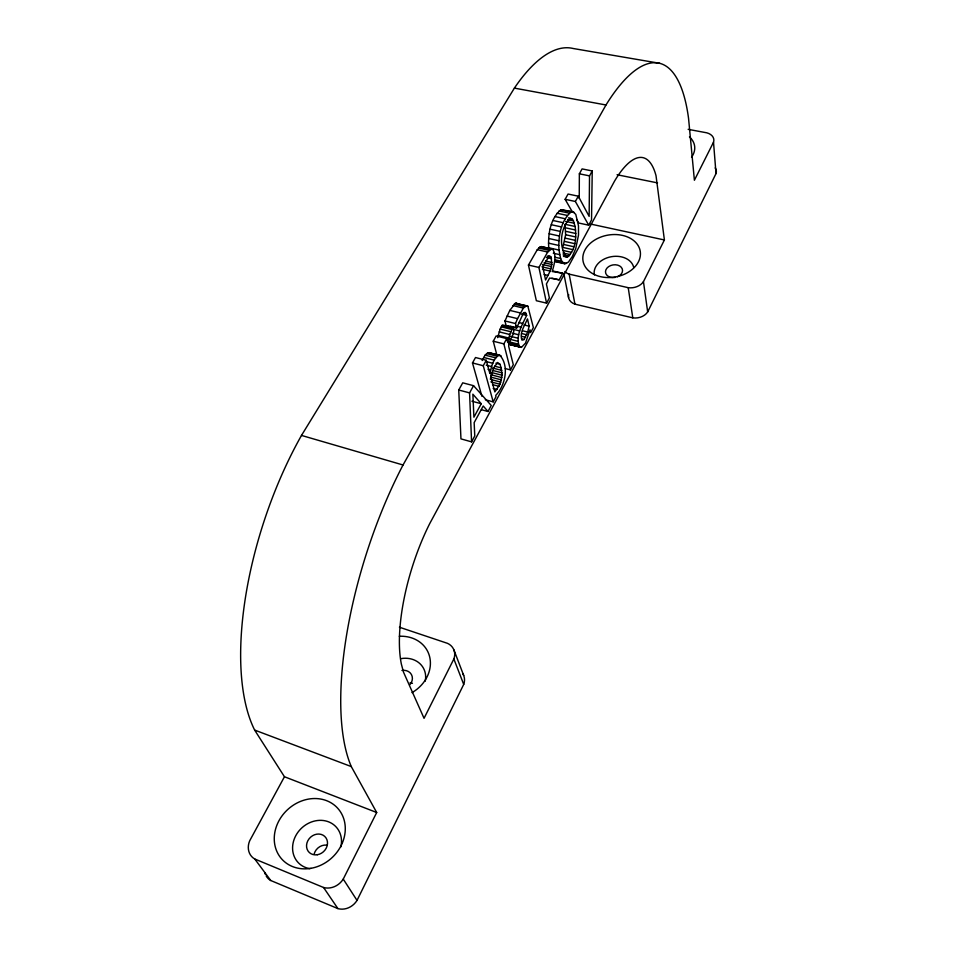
<?xml version="1.0" encoding="UTF-8"?>
<svg xmlns="http://www.w3.org/2000/svg" width="957" height="957" viewBox="0 0 957 957"><rect width="100%" height="100%" fill="white"/><g stroke="black" fill="none" stroke-linecap="round" stroke-linejoin="round"><path stroke-width="1.44" d="M579.236 198.362L579.356 173.815L582.095 168.91L592.239 170.956L591.534 219.954L588.699 225.182L578.746 223.029L576.592 219.285M592.239 170.956L589.524 175.873L589.141 216.378L578.291 196.185L568.063 194.044L565.132 199.319L572.298 211.796M519.029 345.692C515.691 335.082 522.378 324.626 526.661 315.355L525.022 312.305L522.917 314.207L516.589 328.095L506.086 325.5L504.949 320.954L509.83 310.391L515.368 303.261L527.845 306.168L533.372 327.545L530.645 332.581L530.011 329.818L525.501 343.12L521.421 347.391L510.165 344.711L508.634 343.085L519.029 345.692L520.536 347.319M572.884 249.657L562.812 247.408L565.647 234.74L564.929 224.273L575.073 226.474C576.616 236.75 575.923 249.705 567.585 256.943L563.458 256.356M564.833 263.797L561.867 261.357L560.658 258.534L558.984 250.076L548.732 247.767C547.906 234.525 550.215 218.627 560.922 209.715L572.872 211.676L575.779 214.38L578.483 225.792L578.507 235.027L575.755 248.557L572.346 256.44L568.398 262.11L564.833 263.797L554.713 261.488L556.46 261.165M558.984 250.076C558.242 236.786 560.539 220.923 571.185 211.904L572.872 211.676M551.83 264.491L551.16 257.313L549.21 256.273L542.691 266.393L545.574 280.018L550.179 271.094L551.83 264.491L544.102 262.72M490.391 379.379L491.599 372.536L502.102 375.264L500.056 384.271L494.853 391.915L490.857 377.166L493.573 368.086L497.592 362.464L499.913 364.21L501.217 367.883L502.102 375.264M497.688 337.642L500.152 329.1L502.413 324.902L512.964 327.509C516.302 334.16 508.215 339.352 508.681 346.278L513.299 364.677L510.476 369.904L505.272 368.565M512.964 327.509L509.722 334.495L507.736 342.546L506.755 338.611L496.169 335.967L493.25 341.206L497.03 355.657M485.319 399.751L493.202 401.868L495.917 396.832L495.774 395.313C505.38 385.611 509.447 365.813 499.877 355.31L498.549 355.43C492.795 359.377 491.467 367.117 489.852 373.469L486.276 360.299L475.509 357.523L472.483 362.942L481.909 396.27M527.702 332.043L529.173 326.193L527.486 318.908C524.879 325.476 519.101 332.809 522.008 340.166L524.125 339.508L527.702 332.043L522.534 330.763M516.589 328.095L515.488 323.538L517.546 318.645L523.359 308.082L526.924 305.606M482.125 360.538L485.103 355.143L487.926 352.714L499.877 355.31M266.19 875.99A16.64 14.295 -45.8 0 0 270.771 880.524L337.917 908.6A16.843 14.893 -47.7 0 0 357.021 900.405L463.714 684.411A15.073 13.207 -25.9 0 0 463.032 674.051M568.661 294.565A12.716 9.498 -10.9 0 0 574.954 304.159L632.792 317.856A12.92 9.749 -8.8 0 0 647.674 311.946L716.015 173.576L713.515 142.21A12.477 8.589 -7 0 0 706.876 132.832L688.155 129.339M659.756 63.318L573.159 48.496A189.797 70.507 -77.5 0 0 514.411 88.08L301.491 435.423A218.232 91.956 -71.9 0 0 254.682 730.143L284.456 776.749L249.693 840.784A17.094 14.558 -44.4 0 0 254.777 859.015L323.574 887.498A17.31 15.18 -45.9 0 0 343.252 879.088L376.699 812.505L351.291 766.581A223.771 81.871 -72.4 0 1 403.041 464.97L605.984 104.983A193.996 62.361 -77.2 0 1 688.55 118.369L694.399 180.251L713.515 142.21M399.416 627.218L447.565 643.367A15.468 13.386 -25.2 0 1 453.857 658.978L424.047 718.3L403.531 672.197L401.342 664.026A114.816 41.761 -72.5 0 1 429.669 523.706L614.418 181.351A99.684 31.904 -77.2 0 1 656.024 175.705L664.397 239.968L643.451 281.657L647.674 311.946M471.574 441.859L474.768 435.949L474.158 422.635L483.213 405.983L487.998 411.486L491.24 405.469L473.559 385.683L462.733 382.824L458.738 390.001L460.963 438.88L471.574 441.859L469.576 392.896L473.559 385.683M562.716 273.247L552.189 271.513C554.223 264.575 556.818 255.998 552.811 249.299L541.327 246.595L540.023 247.002L537.296 249.681L528.443 265.053L536.351 300.713L546.567 303.142L549.366 297.95L546.411 283.966L549.641 278.044L559.151 279.839L562.716 273.247L552.608 270.927M481.239 403.722L473.906 417.18L472.866 394.188L481.239 403.722L471.921 401.222M510.476 369.904L503.849 343.886L506.755 338.611M493.202 401.868L483.261 365.741L486.276 360.299M546.567 303.142L538.911 267.458L547.703 252.026L551.687 248.928M588.699 225.182L575.372 201.472L578.291 196.185M575.073 226.474L573.458 220.864L572.453 219.261L570.145 218.447C560.431 227.491 558.541 246.499 566.353 257.014M510.165 344.711L511.062 344.783M514.411 88.116L605.984 104.983M617.074 174.736L657.531 182.883M579.356 173.815L589.524 175.873M565.132 199.319L575.372 201.472M560.922 209.715L574.403 212.502M559.044 210.959L569.319 213.148M557.034 213.232L567.334 215.433M568.434 217.837L571.365 218.471M569.547 218.639L572.453 219.261M590.864 224.117L664.397 239.968M554.928 216.557L565.24 218.77M567.633 219.608L573.458 220.864M565.623 221.378L574.344 223.268M552.967 220.493L563.29 222.73M551.328 224.728L561.651 226.976M565.455 227.802L575.576 230.015M565.695 231.295L575.803 233.508M550.048 229.178L560.371 231.438M565.647 234.74L575.731 236.953M549.127 233.759L559.438 236.032M565.312 238.149L575.384 240.374M564.714 241.439L574.786 243.664M548.6 238.46L558.9 240.745M563.876 244.525L573.949 246.762M548.457 243.138L558.744 245.435M562.943 250.423L571.592 252.361M552.811 249.299L541.327 246.595M540.023 247.002L550.395 249.334M562.991 252.995L570.205 254.61M538.635 248.054L549.031 250.387M563.099 254.837L568.865 256.141M553.278 253.21L559.666 254.646M537.296 249.681L547.703 252.026M564.69 256.285L567.585 256.943M554.833 257.218L560.658 258.534M548.062 255.854L550.646 256.44M547.284 256.428L551.16 257.313M546.387 257.493L551.555 258.653M554.605 259.706L561.867 261.357M563.673 262.804L566.568 263.462M554.57 261.129L563.278 263.103M545.49 261.034L551.938 262.493M542.523 264.515L551.519 266.572M541.961 266.824L550.969 268.893M564.833 271.585A13.003 9.558 -11.1 0 0 569.14 274.121L628.223 287.686A13.219 9.809 -9 0 0 643.451 281.657M528.443 265.053L538.911 267.458M542.463 269.312L550.179 271.094M544.21 274.563L548.062 275.449M551.914 278.164L559.151 279.839M515.368 303.261L527.845 306.168M514.136 304.123L524.615 306.647M512.868 305.546L523.359 308.082M523.455 312.592L526.063 313.226M509.83 310.391L520.345 312.951M522.546 313.561L526.458 314.506M521.445 314.099L526.661 315.355M507.019 316.073L517.546 318.645M518.778 322.485L522.689 323.454M523.993 324.925L529.173 326.193M504.949 320.954L515.488 323.538M515.823 325.978L521.039 327.258M510.189 326.17L515.44 327.461M501.887 325.691L512.45 328.299M511.875 328.993L519.711 330.931M501.217 326.851L511.768 329.471M521.565 333.503L526.733 334.783M500.152 329.1L510.715 331.72M512.127 333.144L518.658 334.771M521.661 336.338L525.537 337.307M499.159 331.864L509.722 334.495M521.541 338.874L524.125 339.508M510.296 336.278L518.12 338.228M498.19 335.381L508.753 338.024M508.968 339.065L518.084 341.338M509.399 341.9L518.515 344.185M509.327 344.137L519.711 346.745M512.354 345.106L521.421 347.391M493.25 341.206L503.849 343.886M501.133 355.92L489.278 352.607M487.926 352.714L498.549 355.43M486.539 353.564L497.173 356.279M485.103 355.143L495.75 357.87M483.632 357.451L494.291 360.191M495.941 363.193L499.913 364.21M486.132 361.567L492.795 363.277M494.625 366.172L501.217 367.883M486.264 365.179L491.599 366.555M492.556 368.014L501.755 370.395M472.483 362.942L483.261 365.741M492.855 370.479L502.054 372.859M487.974 369.282L490.642 369.976M491.42 374.881L501.899 377.62M491.001 377.166L501.48 379.905M491.695 379.726L500.87 382.118M490.881 381.855L500.056 384.271M492.496 384.618L499.052 386.341M493.166 388.41L497.102 389.451M458.738 390.001L469.576 392.896M481.407 409.704L487.998 411.486M301.491 435.423L403.053 464.994M351.291 766.581L254.706 730.095M284.456 776.749L376.699 812.505M516.469 303.094L517.402 303.656M254.777 859.015L270.771 880.524M323.574 887.498L337.917 908.6M343.252 879.088L357.021 900.405M453.857 658.978L463.714 684.411M453.869 649.827L463.678 675.391M563.805 273.475L568.602 297.806M569.14 274.121L574.954 304.159M628.223 287.686L632.792 317.856M715.19 167.918A12.214 8.565 -6.8 0 1 716.015 173.576M265.448 874.519A16.64 14.295 -45.8 0 1 264.898 872.951M410.039 682.819A10.084 8.757 -29.1 0 1 412.443 683.322M314.075 854.266A11.005 9.618 -44.5 0 1 326.54 845.103M309.901 868.669A26.018 22.633 -43.7 0 1 293.5 841.359A26.018 22.633 -43.7 0 1 323.167 820.496A26.018 22.633 -43.7 0 1 340.859 846.885M399.308 636.273A34.608 29.703 -28.2 0 1 429.753 657.232A34.608 29.703 -28.2 0 1 412.024 692.629M401.928 670.45A10.216 8.828 -28.6 0 1 411.414 674.494A10.216 8.828 -28.6 0 1 409.907 684.662M401.198 658.595A23.853 20.587 -28.6 0 1 425.219 681.193M594.309 274.719A20.025 14.798 -9.6 0 1 611.272 256.715A20.025 14.798 -9.6 0 1 633.725 267.565M615.195 277.398A8.589 6.34 -9.6 0 1 605.853 269.922A8.589 6.34 -9.6 0 1 619.717 265.986A8.589 6.34 -9.6 0 1 617.349 276.788M689.459 136.935A27.825 19.26 -8.1 0 1 691.552 157.211M317.281 854.745A11.149 9.702 -43.7 0 0 325.966 837.842A11.149 9.702 -43.7 0 0 307.807 840.796A11.149 9.702 -43.7 0 0 317.281 854.745M310.905 868.322A37.79 32.717 -43 0 0 339.962 811.093A37.79 32.717 -43 0 0 278.463 821.68A37.79 32.717 -43 0 0 310.905 868.322M594.524 274.611A29.009 21.257 -9.7 0 0 640.269 256.201A29.009 21.257 -9.7 0 0 600.099 237.336A29.009 21.257 -9.7 0 0 594.524 274.611"/></g></svg>
